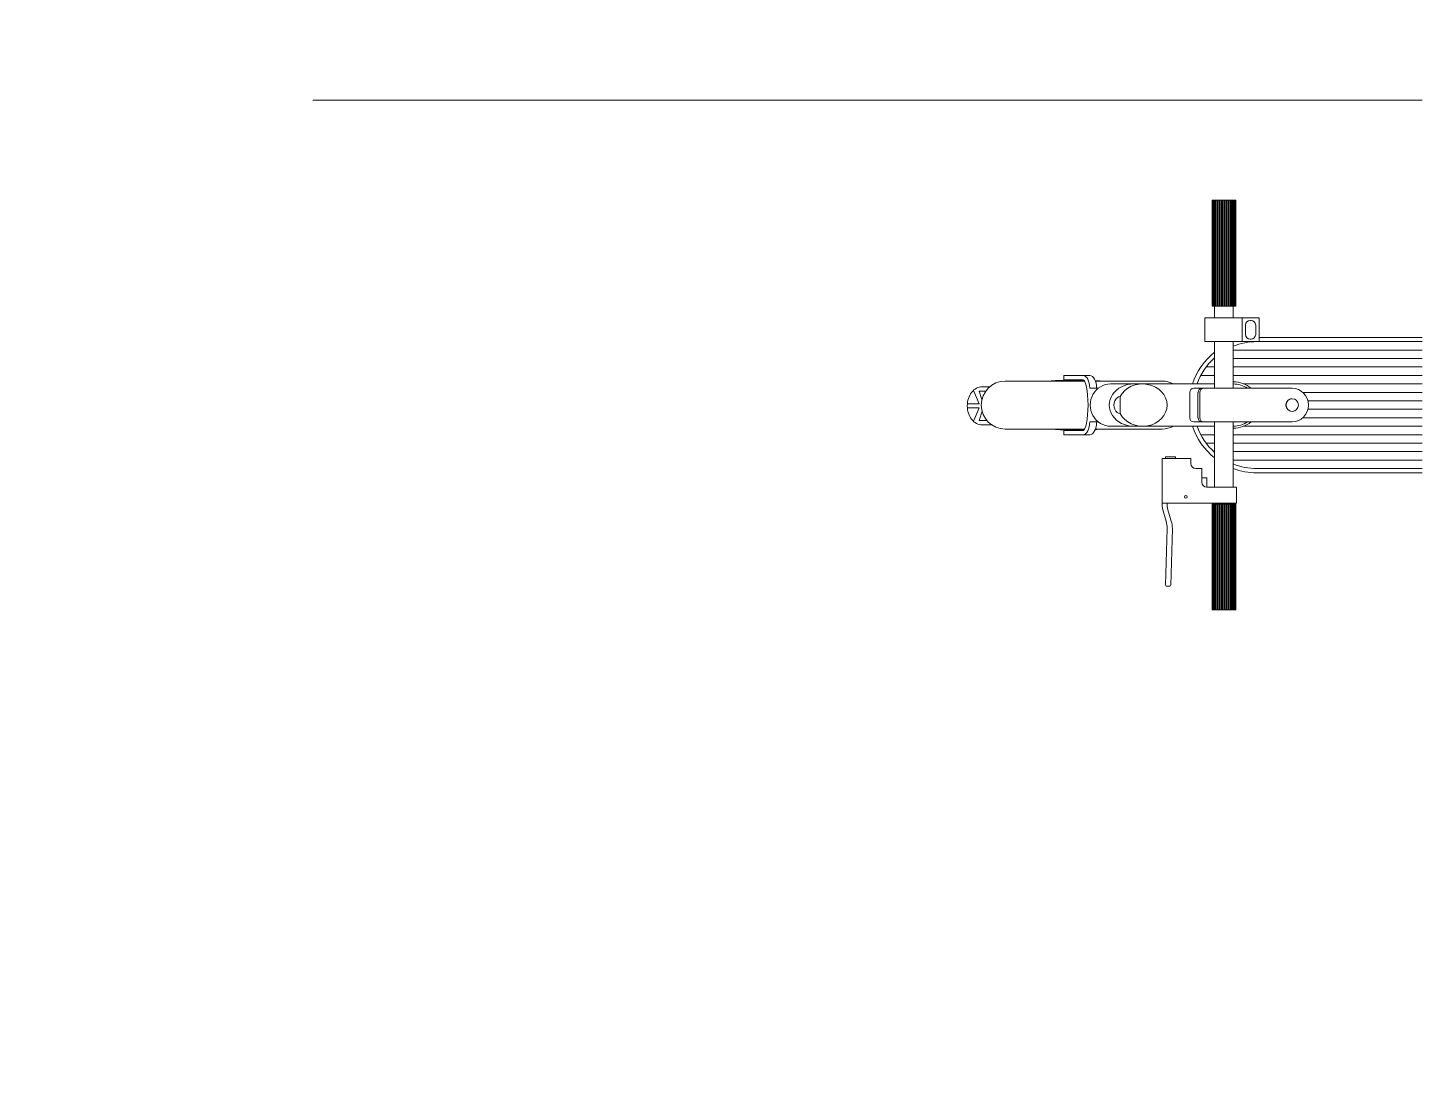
# Paper-space layout 'Presentación2' of a CAD drawing. Header units: millimetres. Extents: x 26 to 231, y 20 to 176.
# The model-space entities are those that its viewports show. They can reach past a viewport. Long polylines and large blocks are cut down to what shows.
import ezdxf

# ---------------------------------------------------------------- set-up
doc = ezdxf.new("R2010")
doc.units = ezdxf.units.MM
doc.layers.add('01_Contornos', color=7, linetype='Continuous', lineweight=20)
doc.layers.add('04_Cotas', color=3, linetype='Continuous', lineweight=18)
doc.layers.get('04_Cotas').off()

msp = doc.modelspace()

# ---------------------------------------------------------------- linework, layer by layer
at = {"layer": '01_Contornos'}
msp.add_line((30, 1219.3), (4144.9, 1219.3), dxfattribs=at)
at = {"layer": '01_Contornos', "color": 40, "true_color": 0xf8d731}
for p, q in [((1120.7, 1101), (1092.7, 1101)), ((1092.7, 1101), (1092.7, 976)), ((1093, 1101), (1093, 976)), ((1093.3, 1101), (1093.3, 976)), ((1093.8, 1101), (1093.8, 976)), ((1094.2, 1101), (1094.2, 976)), ((1095.1, 1101), (1095.1, 976)), ((1095.7, 1101), (1095.7, 976)), ((1096.8, 1101), (1096.8, 976)), ((1097.6, 1101), (1097.6, 976)), ((1099, 1101), (1099, 976)), ((1099.8, 1101), (1099.8, 976)), ((1101.4, 1101), (1101.4, 976)), ((1102.4, 1101), (1102.4, 976)), ((1104, 1101), (1104, 976)), ((1105, 1101), (1105, 976)), ((1106.7, 1101), (1106.7, 976)), ((1107.8, 1101), (1107.8, 976)), ((1109.5, 1101), (1109.5, 976)), ((1110.5, 1101), (1110.5, 976)), ((1112.1, 1101), (1112.1, 976)), ((1113, 1101), (1113, 976)), ((1114.5, 1101), (1114.5, 976)), ((1115.4, 1101), (1115.4, 976)), ((1116.6, 1101), (1116.6, 976)), ((1117.3, 1101), (1117.3, 976)), ((1118.4, 1101), (1118.4, 976)), ((1118.9, 1101), (1118.9, 976)), ((1119.7, 1101), (1119.7, 976)), ((1120, 1101), (1120, 976)), ((1120.5, 1101), (1120.5, 976)), ((1120.6, 1101), (1120.6, 976)), ((1120.7, 976), (1120.7, 1101)), ((1120.7, 1101), (1120.7, 976)), ((1092.7, 976), (1120.7, 976)), ((1095.7, 962), (1095.7, 976)), ((1117.7, 962), (1117.7, 976)), ((1148.3, 962), (1084.3, 962)), ((1084.3, 962), (1084.3, 934)), ((1128.3, 962), (1128.3, 934)), ((1137.8, 959), (1138.8, 959)), ((1148.3, 934), (1148.3, 962)), ((1132.3, 942.5), (1132.3, 953.5)), ((1144.3, 953.5), (1144.3, 942.5)), ((1084.3, 934), (1699.7, 934)), ((1095.7, 934), (1095.7, 879)), ((1117.7, 934), (1117.7, 879)), ((1117.7, 924), (1704.7, 924)), ((1137.8, 937), (1138.8, 937)), ((1603.7, 939), (1148.3, 939)), ((1094.7, 914), (1095.7, 914)), ((1117.7, 914), (1699.7, 914)), ((948.2, 894), (917.5, 894)), ((917.5, 894), (917.5, 889)), ((1079.3, 894), (1095.7, 894)), ((1085.6, 904), (1095.7, 904)), ((1117.7, 904), (1565.6, 904)), ((1117.7, 894), (1564.7, 894)), ((811, 875.6), (809.9, 875.6)), ((811, 875.6), (817.4, 860.6)), ((825.4, 875.6), (817.4, 875.6)), ((817.4, 875.6), (820.8, 865.4)), ((830, 880.6), (820.9, 880.6)), ((942.2, 887.3), (848.3, 887.3)), ((940.2, 889), (917.5, 889)), ((958.4, 879), (948.2, 879)), ((1033.7, 887.3), (954.9, 887.3)), ((972.9, 884), (1095.7, 884)), ((1066.4, 844), (1066.4, 874)), ((1187.3, 879), (1071.2, 879)), ((1076.1, 874), (1076.1, 844)), ((1078.2, 874), (1078.2, 844)), ((1130.2, 884), (1520, 884)), ((1200.1, 874), (1509, 874)), ((817.4, 860.6), (803.5, 860.6)), ((984.1, 869), (984.1, 849)), ((1206, 864), (1505.1, 864)), ((817.4, 855.6), (803.5, 855.6)), ((811, 840.6), (809.9, 840.6)), ((811, 840.6), (817.4, 855.6)), ((817.4, 840.6), (821, 851.6)), ((826.9, 840.6), (817.4, 840.6)), ((1200.1, 844), (1509, 844)), ((1206, 854), (1505.1, 854)), ((832.5, 835.6), (820.9, 835.6)), ((942.2, 830.7), (848.3, 830.7)), ((940.2, 829), (917.5, 829)), ((917.5, 824), (917.5, 829)), ((948.2, 824), (917.5, 824)), ((948.2, 839), (958.4, 839)), ((1033.7, 830.7), (954.9, 830.7)), ((972.9, 834), (1095.7, 834)), ((1187.3, 839), (1071.2, 839)), ((1079.3, 824), (1095.7, 824)), ((1095.7, 839), (1095.7, 762)), ((1117.7, 839), (1117.7, 762)), ((1117.7, 824), (1564.7, 824)), ((1130.2, 834), (1520, 834)), ((1085.6, 814), (1095.7, 814)), ((1117.7, 814), (1565.6, 814)), ((1033.7, 743), (1033.7, 795.5)), ((1067.2, 796), (1034.2, 796)), ((1037.7, 798), (1049.7, 798)), ((1037.7, 798), (1037.7, 796)), ((1049.7, 798), (1049.7, 796)), ((1067.7, 795.5), (1067.7, 790)), ((1094.7, 804), (1095.7, 804)), ((1117.7, 804), (1632.2, 804)), ((1117.7, 794), (1625, 794)), ((1073.7, 784), (1080.2, 784)), ((1080.7, 783.5), (1080.7, 768)), ((1145.6, 784), (1699.7, 784)), ((1145.7, 779), (1603.7, 779)), ((1086.2, 773), (1080.7, 773)), ((1086.7, 762), (1086.7, 772.5)), ((1086.7, 762), (1121.7, 762)), ((1121.7, 762), (1121.7, 743)), ((1121.7, 743), (1033.7, 743)), ((1033.7, 743), (1036.7, 743)), ((1092.7, 617), (1092.7, 742)), ((1092.7, 742), (1120.7, 742)), ((1093, 617), (1093, 742)), ((1093.3, 617), (1093.3, 742)), ((1093.8, 617), (1093.8, 742)), ((1094.2, 617), (1094.2, 742)), ((1095.1, 617), (1095.1, 742)), ((1095.7, 743), (1095.7, 742)), ((1095.7, 617), (1095.7, 742)), ((1096.8, 617), (1096.8, 742)), ((1097.6, 617), (1097.6, 742)), ((1099, 617), (1099, 742)), ((1099.8, 617), (1099.8, 742)), ((1101.4, 617), (1101.4, 742)), ((1102.4, 617), (1102.4, 742)), ((1104, 617), (1104, 742)), ((1105, 617), (1105, 742)), ((1106.7, 617), (1106.7, 742)), ((1107.8, 617), (1107.8, 742)), ((1109.5, 617), (1109.5, 742)), ((1110.5, 617), (1110.5, 742)), ((1112.1, 617), (1112.1, 742)), ((1113, 617), (1113, 742)), ((1114.5, 617), (1114.5, 742)), ((1115.4, 617), (1115.4, 742)), ((1116.6, 617), (1116.6, 742)), ((1117.3, 617), (1117.3, 742)), ((1117.7, 743), (1117.7, 742)), ((1118.4, 617), (1118.4, 742)), ((1118.9, 617), (1118.9, 742)), ((1119.7, 617), (1119.7, 742)), ((1120, 617), (1120, 742)), ((1120.5, 617), (1120.5, 742)), ((1120.6, 617), (1120.6, 742)), ((1120.7, 742), (1120.7, 617)), ((1120.7, 617), (1120.7, 742)), ((1034.5, 735.2), (1038.5, 721.8)), ((1040.5, 735.2), (1044.6, 721.8)), ((1039.8, 713.2), (1037.8, 646.1)), ((1045.8, 713.1), (1043.9, 646)), ((1042.9, 645.1), (1038.8, 645.1)), ((1120.7, 617), (1092.7, 617))]:
    msp.add_line(p, q, dxfattribs=at)
msp.add_circle((1061.7, 750.5), 1.6, dxfattribs=at)
for centre, radius, start, end in [((1137.8, 953.5), 5.5, 90, 180), ((1138.8, 953.5), 5.5, 0, 90), ((1137.8, 942.5), 5.5, 180, 270), ((1138.8, 942.5), 5.5, 270, 0), ((1145.7, 859), 75, 90, 111.913), ((1145.6, 859), 75, 89.9352, 111.8432), ((1145.7, 859), 80, 110.3641, 110.4796), ((1145.7, 859), 80, 128.6729, 161.79), ((1145.7, 859), 75, 131.7999, 160.5288), ((848.3, 859), 28.3, 90, 270), ((1033.7, 859), 28.3, 61.9993, 90), ((1033.7, 859), 28.3, 270, 298.0007), ((1145.7, 859), 80, 198.21, 231.3271), ((1145.7, 859), 75, 199.4712, 228.2001), ((1034.2, 795.5), 0.5, 90, 180), ((1067.2, 795.5), 0.5, 0, 90), ((1073.7, 790), 6, 180, 270), ((1080.2, 783.5), 0.5, 0, 90), ((1145.7, 859), 75, 248.087, 270), ((1145.7, 859), 80, 249.5204, 270), ((1086.7, 768), 6, 180, 270), ((1086.2, 772.5), 0.5, 0, 90), ((1053.6, 741), 20, 174.2608, 196.756), ((1059.7, 741), 20, 174.2608, 196.756), ((1009.8, 713.2), 30, 359.8671, 16.756), ((1015.8, 713.2), 30, 359.8671, 16.756), ((1038.8, 646.1), 1, 180, 270), ((1042.9, 646.1), 1, 269.9362, 356.6335)]:
    msp.add_arc(centre, radius, start, end, dxfattribs=at)
for centre, major_axis, ratio, start_param, end_param in [((940.2, 879), (0, 15), 0.5339, 4.712389, 6.283185), ((948.2, 879), (0, 15), 0.5339, 4.712389, 6.283185), ((820.9, 858.1), (0, 22.5), 0.777778, 6.283185, 7.853982), ((940.2, 859), (0, -30), 0.199235, 7.853982, 9.424778), ((972.9, 859), (0, 25), 0.965926, 6.283185, 9.424778), ((1000.3, 859), (-29, 0), 0.86273, 4.712389, 7.853982), ((1010.6, 859), (-29, 0), 0.86273, 0.411517, 5.871668), ((1000.3, 859), (-29, 0), 0.86273, 4.712389, 4.712399), ((1071.2, 874), (0, -5), 0.965926, 3.141593, 4.712389), ((1081, 874), (0, -5), 0.965926, 3.141593, 4.712389), ((1083, 874), (0, -5), 0.965926, 3.141593, 4.712389), ((1116.7, 859), (32.4, 0), 0.848433, 7.0976, 7.822192), ((1116.7, 859), (30, 0), 0.833333, 7.210481, 7.819636), ((1187.3, 859), (0, 20), 0.965926, 3.141593, 6.283185), ((984.1, 859), (0, 10), 0.733677, 0, 3.141593), ((1187.3, 859), (0, 7.5), 0.965926, 6.265321, 9.442642), ((930.1, 835.5), (54, 0), 0.111111, 4.072905, 4.922463), ((930.1, 835.5), (54, 0), 0.111111, 5.183651, 5.351873), ((1116.7, 859), (30, 0), 0.833333, 4.746734, 5.35589), ((1116.7, 859), (32.4, 0), 0.848433, 4.744179, 5.468771)]:
    msp.add_ellipse(centre, major_axis=major_axis, ratio=ratio, start_param=start_param, end_param=end_param, dxfattribs=at)
at = {"layer": '01_Contornos', "color": 40, "true_color": 0xf8d731, "extrusion": (0, 0, -1)}
for centre, major_axis, ratio, start_param, end_param in [((930.1, 882.5), (54, 0), 0.111111, 4.072905, 4.922463), ((930.1, 882.5), (54, 0), 0.111111, 5.183651, 5.351873), ((820.9, 858.1), (0, -22.5), 0.777778, 6.283185, 7.853982), ((940.2, 859), (0, 30), 0.199235, 7.853982, 9.424778), ((1071.2, 844), (0, 5), 0.965926, 3.141593, 4.712389), ((1081, 844), (0, 5), 0.965926, 3.141593, 4.712389), ((1083, 844), (0, 5), 0.965926, 3.141593, 4.712389), ((940.2, 839), (0, -15), 0.5339, 4.712389, 6.283185), ((948.2, 839), (0, -15), 0.5339, 4.712389, 6.283185)]:
    msp.add_ellipse(centre, major_axis=major_axis, ratio=ratio, start_param=start_param, end_param=end_param, dxfattribs=at)
at = {"layer": '01_Contornos', "color": 40, "true_color": 0xf8d731}
msp.add_ellipse((1187.6, 859), major_axis=(0, -7.5), ratio=0.965926, dxfattribs=at)

psp = doc.layouts.new('Presentación2')

# ---------------------------------------------------------------- viewports
at = {"layer": '04_Cotas'}
psp.add_viewport(center=(128.5, 97.5), size=(205.6, 156), view_center_point=(517.04, 679.47), view_height=1250.4231, dxfattribs=at)

doc.saveas('drawing.dxf')
